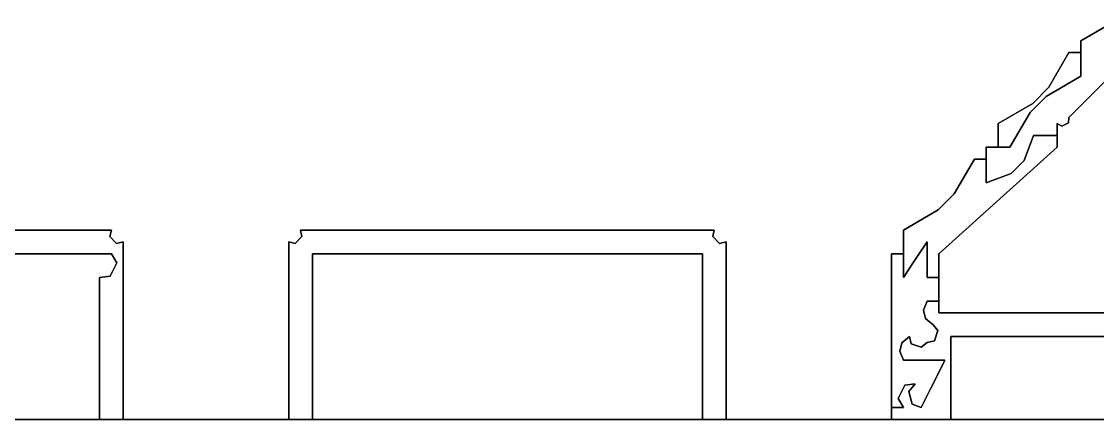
# Model space of a CAD drawing. Extents: x 0.01 to 7.89, y -0.01 to 3.53.
# Drawn here: x 3.812 to 5.076, y -0.014 to 0.453 of the extents above; entities that cross this region are included whole.
import ezdxf

# ---------------------------------------------------------------- set-up
doc = ezdxf.new("R2010")
doc.units = 0
doc.header["$LTSCALE"] = 0.40404
doc.layers.get('0').update_dxf_attribs({"linetype": 'CONTINUOUS'})

msp = doc.modelspace()

# ---------------------------------------------------------------- linework, layer by layer
for p, q in [((5.056707, 0.430654), (5.095943, 0.453153)), ((5.095943, 0.453153), (5.056707, 0.430654)), ((5.056707, 0.416762), (5.056707, 0.430654)), ((5.056707, 0.430654), (5.056707, 0.416762)), ((5.056707, 0.416762), (5.056707, 0.430654)), ((5.056707, 0.430654), (5.056707, 0.388977)), ((5.056707, 0.388977), (5.056707, 0.430654)), ((5.056707, 0.430654), (5.056707, 0.388977)), ((5.019076, 0.376022), (5.042815, 0.416762)), ((5.042815, 0.416762), (5.019076, 0.376022)), ((5.042815, 0.416762), (5.056707, 0.416762)), ((5.056707, 0.416762), (5.042815, 0.416762)), ((5.042815, 0.416762), (5.056707, 0.416762)), ((5.056707, 0.416762), (5.042815, 0.416762)), ((5.042815, 0.416762), (5.056707, 0.416762)), ((5.056707, 0.416762), (5.042815, 0.416762)), ((5.056707, 0.388977), (5.056707, 0.416762)), ((5.056707, 0.416762), (5.056707, 0.388977)), ((5.056707, 0.388977), (5.056707, 0.416762)), ((5.101162, 0.398702), (5.042815, 0.340355)), ((5.042815, 0.340355), (5.101162, 0.398702)), ((5.056707, 0.388977), (5.015968, 0.365238)), ((5.015968, 0.365238), (5.056707, 0.388977)), ((5.000202, 0.357149), (5.019076, 0.376022)), ((5.019076, 0.376022), (5.000202, 0.357149)), ((4.959463, 0.333409), (5.000202, 0.357149)), ((5.000202, 0.357149), (4.959463, 0.333409)), ((5.015968, 0.365238), (4.997094, 0.346364)), ((4.997094, 0.346364), (5.015968, 0.365238)), ((4.997094, 0.346364), (4.973355, 0.305625)), ((4.973355, 0.305625), (4.997094, 0.346364)), ((4.959463, 0.305625), (4.959463, 0.333409)), ((4.959463, 0.333409), (4.959463, 0.305625)), ((4.959463, 0.305625), (4.959463, 0.333409)), ((4.959463, 0.333409), (4.959463, 0.305625)), ((4.959463, 0.305625), (4.959463, 0.333409)), ((4.959463, 0.333409), (4.959463, 0.305625)), ((5.034264, 0.330235), (5.028923, 0.333409)), ((5.028923, 0.333409), (5.028923, 0.305625)), ((5.028923, 0.305625), (5.028923, 0.333409)), ((5.028923, 0.333409), (5.028923, 0.305625)), ((5.028923, 0.319517), (5.028923, 0.333409)), ((5.028923, 0.333409), (5.028923, 0.319517)), ((5.028923, 0.319517), (5.028923, 0.333409)), ((5.028923, 0.333409), (5.034264, 0.330235)), ((5.042151, 0.334178), (5.034264, 0.330235)), ((5.034264, 0.330235), (5.042151, 0.334178)), ((5.042815, 0.340355), (5.042151, 0.334178)), ((5.042151, 0.334178), (5.042815, 0.340355)), ((4.990336, 0.289998), (5.001139, 0.319517)), ((5.001139, 0.319517), (4.990336, 0.289998)), ((5.001139, 0.319517), (5.028923, 0.319517)), ((5.028923, 0.319517), (5.001139, 0.319517)), ((5.001139, 0.319517), (5.028923, 0.319517)), ((5.028923, 0.319517), (5.001139, 0.319517)), ((5.001139, 0.319517), (5.028923, 0.319517)), ((5.028923, 0.319517), (5.001139, 0.319517)), ((5.028923, 0.305625), (5.028923, 0.319517)), ((5.028923, 0.319517), (5.028923, 0.305625)), ((5.028923, 0.305625), (5.028923, 0.319517)), ((4.945571, 0.291733), (4.945571, 0.305625)), ((4.945571, 0.305625), (4.945571, 0.291733)), ((4.945571, 0.291733), (4.945571, 0.305625)), ((4.945571, 0.305625), (4.959463, 0.305625)), ((4.959463, 0.305625), (4.945571, 0.305625)), ((4.945571, 0.305625), (4.959463, 0.305625)), ((4.973355, 0.305625), (4.945571, 0.305625)), ((4.945571, 0.305625), (4.973355, 0.305625)), ((4.973355, 0.305625), (4.945571, 0.305625)), ((4.945571, 0.305625), (4.945571, 0.263949)), ((4.945571, 0.263949), (4.945571, 0.305625)), ((4.945571, 0.305625), (4.945571, 0.263949)), ((4.959463, 0.305625), (4.973355, 0.305625)), ((4.973355, 0.305625), (4.959463, 0.305625)), ((4.959463, 0.305625), (4.973355, 0.305625)), ((5.028923, 0.305625), (4.973355, 0.255614)), ((4.973355, 0.255614), (5.028923, 0.305625)), ((4.907939, 0.250994), (4.931679, 0.291733)), ((4.931679, 0.291733), (4.907939, 0.250994)), ((4.931679, 0.291733), (4.945571, 0.291733)), ((4.945571, 0.291733), (4.931679, 0.291733)), ((4.931679, 0.291733), (4.945571, 0.291733)), ((4.945571, 0.291733), (4.931679, 0.291733)), ((4.931679, 0.291733), (4.945571, 0.291733)), ((4.945571, 0.291733), (4.931679, 0.291733)), ((4.945571, 0.263949), (4.945571, 0.291733)), ((4.945571, 0.291733), (4.945571, 0.263949)), ((4.945571, 0.263949), (4.945571, 0.291733)), ((4.97509, 0.274752), (4.990336, 0.289998)), ((4.990336, 0.289998), (4.97509, 0.274752)), ((4.945571, 0.263949), (4.97509, 0.274752)), ((4.97509, 0.274752), (4.945571, 0.263949)), ((4.973355, 0.255614), (4.945571, 0.230608)), ((4.945571, 0.230608), (4.973355, 0.255614)), ((4.889066, 0.23212), (4.907939, 0.250994)), ((4.907939, 0.250994), (4.889066, 0.23212)), ((4.848327, 0.208381), (4.889066, 0.23212)), ((4.889066, 0.23212), (4.848327, 0.208381)), ((4.945571, 0.230608), (4.890003, 0.180597)), ((4.890003, 0.180597), (4.945571, 0.230608)), ((3.045138, 0.208381), (3.917559, 0.208381)), ((3.917559, 0.208381), (3.045138, 0.208381)), ((3.917559, 0.208381), (3.915885, 0.200703)), ((3.915885, 0.200703), (3.917559, 0.208381)), ((4.141505, 0.200703), (4.139832, 0.208381)), ((4.139832, 0.208381), (4.334321, 0.208381)), ((4.334321, 0.208381), (4.139832, 0.208381)), ((4.139832, 0.208381), (4.141505, 0.200703)), ((4.334321, 0.208381), (4.431565, 0.208381)), ((4.431565, 0.208381), (4.334321, 0.208381)), ((4.431565, 0.208381), (4.626054, 0.208381)), ((4.626054, 0.208381), (4.431565, 0.208381)), ((4.626054, 0.208381), (4.62438, 0.200703)), ((4.62438, 0.200703), (4.626054, 0.208381)), ((4.848327, 0.180597), (4.848327, 0.208381)), ((4.848327, 0.208381), (4.848327, 0.180597)), ((4.848327, 0.180597), (4.848327, 0.208381)), ((4.848327, 0.208381), (4.848327, 0.152813)), ((4.848327, 0.152813), (4.848327, 0.208381)), ((4.848327, 0.208381), (4.848327, 0.152813)), ((3.915885, 0.200703), (3.923773, 0.192815)), ((3.923773, 0.192815), (3.915885, 0.200703)), ((3.923773, 0.192815), (3.931451, 0.194489)), ((3.931451, 0.194489), (3.923773, 0.192815)), ((3.931451, 0.194489), (3.931451, -0.013892)), ((3.931451, -0.013892), (3.931451, 0.194489)), ((3.931451, 0.194489), (3.931451, -0.013892)), ((3.931451, -0.013892), (3.931451, 0.194489)), ((3.931451, 0.194489), (3.931451, -0.013892)), ((3.931451, -0.013892), (3.931451, 0.194489)), ((4.12594, -0.013892), (4.12594, 0.194489)), ((4.12594, 0.194489), (4.12594, -0.013892)), ((4.12594, -0.013892), (4.12594, 0.194489)), ((4.12594, 0.194489), (4.133618, 0.192815)), ((4.133618, 0.192815), (4.12594, 0.194489)), ((4.12594, 0.194489), (4.12594, -0.013892)), ((4.12594, -0.013892), (4.12594, 0.194489)), ((4.12594, 0.194489), (4.12594, -0.013892)), ((4.133618, 0.192815), (4.141505, 0.200703)), ((4.141505, 0.200703), (4.133618, 0.192815)), ((4.62438, 0.200703), (4.632267, 0.192815)), ((4.632267, 0.192815), (4.62438, 0.200703)), ((4.632267, 0.192815), (4.639946, 0.194489)), ((4.639946, 0.194489), (4.632267, 0.192815)), ((4.639946, 0.194489), (4.639946, -0.013892)), ((4.639946, -0.013892), (4.639946, 0.194489)), ((4.639946, 0.194489), (4.639946, -0.013892)), ((4.639946, -0.013892), (4.639946, 0.194489)), ((4.639946, 0.194489), (4.639946, -0.013892)), ((4.639946, -0.013892), (4.639946, 0.194489)), ((4.864997, 0.177818), (4.876111, 0.194489)), ((4.876111, 0.194489), (4.864997, 0.177818)), ((4.876111, 0.194489), (4.876111, 0.177818)), ((4.876111, 0.177818), (4.876111, 0.194489)), ((3.050695, 0.180597), (3.917559, 0.180597)), ((3.917559, 0.180597), (3.050695, 0.180597)), ((3.917559, 0.180597), (3.923908, 0.169916)), ((3.923908, 0.169916), (3.917559, 0.180597)), ((4.153724, -0.013892), (4.153724, 0.180597)), ((4.153724, 0.180597), (4.153724, -0.013892)), ((4.153724, -0.013892), (4.153724, 0.180597)), ((4.153724, 0.180597), (4.337099, 0.180597)), ((4.337099, 0.180597), (4.153724, 0.180597)), ((4.153724, 0.180597), (4.153724, -0.013892)), ((4.153724, -0.013892), (4.153724, 0.180597)), ((4.153724, 0.180597), (4.153724, -0.013892)), ((4.337099, 0.180597), (4.428787, 0.180597)), ((4.428787, 0.180597), (4.337099, 0.180597)), ((4.428787, 0.180597), (4.612162, 0.180597)), ((4.612162, 0.180597), (4.428787, 0.180597)), ((4.612162, 0.180597), (4.612162, -0.013892)), ((4.612162, -0.013892), (4.612162, 0.180597)), ((4.612162, 0.180597), (4.612162, -0.013892)), ((4.612162, -0.013892), (4.612162, 0.180597)), ((4.612162, 0.180597), (4.612162, -0.013892)), ((4.612162, -0.013892), (4.612162, 0.180597)), ((4.834435, -0.013892), (4.834435, 0.180597)), ((4.834435, 0.180597), (4.834435, -0.013892)), ((4.834435, -0.013892), (4.834435, 0.180597)), ((4.834435, 0.180597), (4.848327, 0.180597)), ((4.848327, 0.180597), (4.834435, 0.180597)), ((4.834435, 0.180597), (4.848327, 0.180597)), ((4.848327, 0.180597), (4.834435, 0.180597)), ((4.834435, 0.180597), (4.848327, 0.180597)), ((4.848327, 0.180597), (4.834435, 0.180597)), ((4.834435, 0.180597), (4.834435, 0)), ((4.834435, 0), (4.834435, 0.180597)), ((4.834435, 0.180597), (4.834435, 0)), ((4.848327, 0.152813), (4.848327, 0.180597)), ((4.848327, 0.180597), (4.848327, 0.152813)), ((4.848327, 0.152813), (4.848327, 0.180597)), ((4.85944, 0.169483), (4.864997, 0.177818)), ((4.864997, 0.177818), (4.85944, 0.169483)), ((4.876111, 0.177818), (4.876111, 0.169483)), ((4.876111, 0.169483), (4.876111, 0.177818)), ((4.890003, 0.180597), (4.890003, 0.111136)), ((4.890003, 0.111136), (4.890003, 0.180597)), ((4.890003, 0.180597), (4.890003, 0.111136)), ((4.890003, 0.152813), (4.890003, 0.180597)), ((4.890003, 0.180597), (4.890003, 0.152813)), ((4.890003, 0.152813), (4.890003, 0.180597)), ((3.923908, 0.169916), (3.916021, 0.154141)), ((3.916021, 0.154141), (3.923908, 0.169916)), ((4.848327, 0.152813), (4.85944, 0.169483)), ((4.85944, 0.169483), (4.848327, 0.152813)), ((4.876111, 0.169483), (4.876111, 0.152813)), ((4.876111, 0.152813), (4.876111, 0.169483)), ((3.916021, 0.154141), (3.903667, 0.152813)), ((3.903667, 0.152813), (3.916021, 0.154141)), ((3.903667, 0.152813), (3.903667, -0.013892)), ((3.903667, -0.013892), (3.903667, 0.152813)), ((3.903667, 0.152813), (3.903667, -0.013892)), ((3.903667, -0.013892), (3.903667, 0.152813)), ((3.903667, 0.152813), (3.903667, -0.013892)), ((3.903667, -0.013892), (3.903667, 0.152813)), ((4.876111, 0.152813), (4.890003, 0.152813)), ((4.890003, 0.152813), (4.876111, 0.152813)), ((4.876111, 0.152813), (4.890003, 0.152813)), ((4.890003, 0.152813), (4.876111, 0.152813)), ((4.876111, 0.152813), (4.890003, 0.152813)), ((4.890003, 0.152813), (4.876111, 0.152813)), ((4.890003, 0.125028), (4.890003, 0.152813)), ((4.890003, 0.152813), (4.890003, 0.125028)), ((4.890003, 0.125028), (4.890003, 0.152813)), ((4.876111, 0.125028), (4.871752, 0.114434)), ((4.871752, 0.114434), (4.876111, 0.125028)), ((4.871752, 0.114434), (4.874225, 0.104541)), ((4.874225, 0.104541), (4.871752, 0.114434)), ((4.890003, 0.125028), (4.876111, 0.125028)), ((4.876111, 0.125028), (4.890003, 0.125028)), ((4.890003, 0.125028), (4.876111, 0.125028)), ((4.876111, 0.125028), (4.890003, 0.125028)), ((4.890003, 0.125028), (4.876111, 0.125028)), ((4.876111, 0.125028), (4.890003, 0.125028)), ((4.890003, 0.111136), (4.890003, 0.125028)), ((4.890003, 0.125028), (4.890003, 0.111136)), ((4.890003, 0.111136), (4.890003, 0.125028)), ((4.874225, 0.104541), (4.883057, 0.097244)), ((4.883057, 0.097244), (4.874225, 0.104541)), ((4.890003, 0.111136), (5.306764, 0.111136)), ((5.306764, 0.111136), (4.890003, 0.111136)), ((4.890003, 0.111136), (5.306764, 0.111136)), ((5.292872, 0.111136), (4.890003, 0.111136)), ((4.890003, 0.111136), (5.292872, 0.111136)), ((5.292872, 0.111136), (4.890003, 0.111136)), ((4.883057, 0.097244), (4.888569, 0.090403)), ((4.888569, 0.090403), (4.883057, 0.097244)), ((4.888569, 0.090403), (4.884626, 0.078572)), ((4.884626, 0.078572), (4.888569, 0.090403)), ((4.846441, 0.076056), (4.843968, 0.066162)), ((4.843968, 0.066162), (4.846441, 0.076056)), ((4.855273, 0.083352), (4.846441, 0.076056)), ((4.846441, 0.076056), (4.855273, 0.083352)), ((4.857438, 0.074837), (4.855273, 0.083352)), ((4.855273, 0.083352), (4.857438, 0.074837)), ((4.876111, 0.076406), (4.869269, 0.070894)), ((4.869269, 0.070894), (4.876111, 0.076406)), ((4.884626, 0.078572), (4.876111, 0.076406)), ((4.876111, 0.076406), (4.884626, 0.078572)), ((4.903895, -0.013892), (4.903895, 0.083352)), ((4.903895, 0.083352), (4.903895, -0.013892)), ((4.903895, -0.013892), (4.903895, 0.083352)), ((4.903895, 0.083352), (5.053929, 0.083352)), ((5.053929, 0.083352), (4.903895, 0.083352)), ((4.903895, 0.083352), (4.903895, -0.013892)), ((4.903895, -0.013892), (4.903895, 0.083352)), ((4.903895, 0.083352), (4.903895, -0.013892)), ((5.053929, 0.083352), (5.128946, 0.083352)), ((5.128946, 0.083352), (5.053929, 0.083352)), ((4.843968, 0.066162), (4.848327, 0.055568)), ((4.848327, 0.055568), (4.843968, 0.066162)), ((4.869269, 0.070894), (4.857438, 0.074837)), ((4.857438, 0.074837), (4.869269, 0.070894)), ((4.848327, 0.055568), (4.867775, 0.055568)), ((4.867775, 0.055568), (4.848327, 0.055568)), ((4.867775, 0.055568), (4.8775, 0.055568)), ((4.8775, 0.055568), (4.867775, 0.055568)), ((4.8775, 0.055568), (4.896949, 0.055568)), ((4.896949, 0.055568), (4.8775, 0.055568)), ((4.896949, 0.055568), (4.885835, 0.033341)), ((4.885835, 0.033341), (4.896949, 0.055568)), ((4.849864, 0.026455), (4.841977, 0.010681)), ((4.841977, 0.010681), (4.849864, 0.026455)), ((4.862219, 0.027784), (4.849864, 0.026455)), ((4.849864, 0.026455), (4.862219, 0.027784)), ((4.854769, 0.019081), (4.862219, 0.027784)), ((4.862219, 0.027784), (4.854769, 0.019081)), ((4.885835, 0.033341), (4.880278, 0.022227)), ((4.880278, 0.022227), (4.885835, 0.033341)), ((4.858496, 0.004173), (4.854769, 0.019081)), ((4.854769, 0.019081), (4.858496, 0.004173)), ((4.880278, 0.022227), (4.869165, 0)), ((4.869165, 0), (4.880278, 0.022227)), ((4.848327, 0), (4.834435, 0)), ((4.834435, 0), (4.848327, 0)), ((4.848327, 0), (4.834435, 0)), ((4.834435, 0), (4.834435, -0.013892)), ((4.834435, -0.013892), (4.834435, 0)), ((4.834435, 0), (4.834435, -0.013892)), ((4.834435, 0), (4.848327, 0)), ((4.848327, 0), (4.834435, 0)), ((4.834435, 0), (4.848327, 0)), ((4.841977, 0.010681), (4.848327, 0)), ((4.848327, 0), (4.841977, 0.010681)), ((4.869165, 0), (4.858496, 0.004173)), ((4.858496, 0.004173), (4.869165, 0)), ((1.750399, -0.013892), (3.903667, -0.013892)), ((3.903667, -0.013892), (1.750399, -0.013892)), ((1.750399, -0.013892), (3.903667, -0.013892)), ((3.903667, -0.013892), (3.931451, -0.013892)), ((3.931451, -0.013892), (3.903667, -0.013892)), ((3.903667, -0.013892), (3.931451, -0.013892)), ((3.931451, -0.013892), (4.12594, -0.013892)), ((4.12594, -0.013892), (3.931451, -0.013892)), ((3.931451, -0.013892), (4.12594, -0.013892)), ((4.12594, -0.013892), (4.153724, -0.013892)), ((4.153724, -0.013892), (4.12594, -0.013892)), ((4.12594, -0.013892), (4.153724, -0.013892)), ((4.153724, -0.013892), (4.612162, -0.013892)), ((4.612162, -0.013892), (4.153724, -0.013892)), ((4.153724, -0.013892), (4.612162, -0.013892)), ((4.612162, -0.013892), (4.639946, -0.013892)), ((4.639946, -0.013892), (4.612162, -0.013892)), ((4.612162, -0.013892), (4.639946, -0.013892)), ((4.639946, -0.013892), (4.834435, -0.013892)), ((4.834435, -0.013892), (4.639946, -0.013892)), ((4.639946, -0.013892), (4.834435, -0.013892)), ((4.834435, -0.013892), (4.903895, -0.013892)), ((4.903895, -0.013892), (4.834435, -0.013892)), ((4.834435, -0.013892), (4.903895, -0.013892)), ((4.903895, -0.013892), (5.27898, -0.013892)), ((5.27898, -0.013892), (4.903895, -0.013892)), ((4.903895, -0.013892), (5.27898, -0.013892))]:
    msp.add_line(p, q)

doc.saveas('drawing.dxf')
